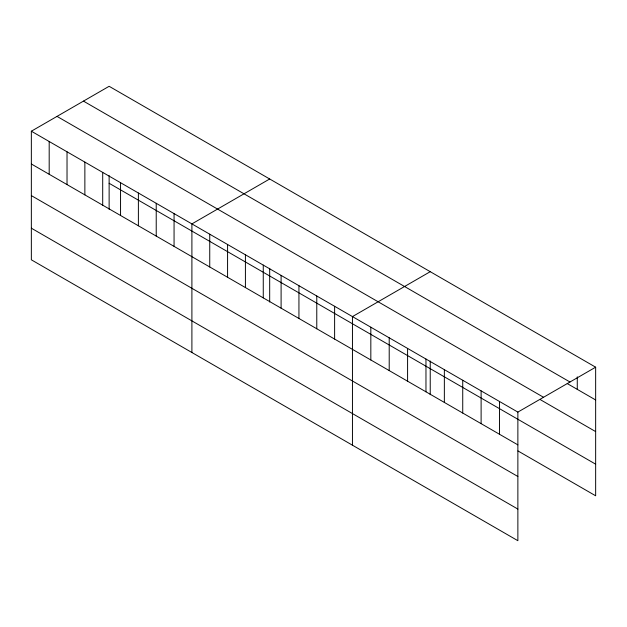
<?xml version="1.0" encoding="UTF-8"?>
<svg xmlns="http://www.w3.org/2000/svg" width="627" height="627" viewBox="0 0 627 627"><rect width="100%" height="100%" fill="white"/><g stroke="black" fill="none" stroke-linecap="round" stroke-linejoin="round"><path stroke-width="0.94" d="M31.35 131.208L517.871 412.096L517.871 540.701L31.35 259.813L31.35 131.208L109.129 86.299L595.65 367.187L595.65 495.792L517.957 450.938M269.681 178.993L191.901 223.902L191.901 352.507M430.232 271.687L352.452 316.596L352.452 445.201M517.871 412.096L595.65 367.187M83.462 101.119L569.982 382.008M567.247 383.567L595.65 399.971M57.018 116.387L543.538 397.275M540.513 399.76L595.65 431.595M109.129 183.28L595.65 464.176M31.35 163.984L517.871 444.872M31.35 195.608L517.871 476.496M31.35 228.189L517.871 509.077M577.271 376.827L577.271 389.359M499.492 401.484L499.492 434.268M481.113 390.872L481.113 423.656M462.734 380.26L462.734 413.044M444.355 369.648L444.355 402.432M430.232 361.003L430.232 394.712M425.968 359.036L425.968 391.82M407.589 348.424L407.589 381.208M389.21 337.812L389.21 370.596M370.831 327.208L370.831 359.984M334.614 306.289L334.614 339.074M316.776 295.991L316.776 328.775M298.938 285.693L298.938 318.477M281.1 275.394L281.1 308.178M269.681 268.309L269.681 302.018M263.262 265.096L263.262 297.88M245.416 254.797L245.416 287.581M227.577 244.499L227.577 277.275M209.739 234.2L209.739 266.977M174.063 213.603L174.063 246.38M156.225 203.297L156.225 236.081M138.387 192.998L138.387 225.783M120.549 182.7L120.549 215.484M109.129 175.615L109.129 209.324M102.703 172.401L102.703 205.186M84.864 162.103L84.864 194.887M67.026 151.805L67.026 184.581M49.188 141.506L49.188 174.282"/></g></svg>
